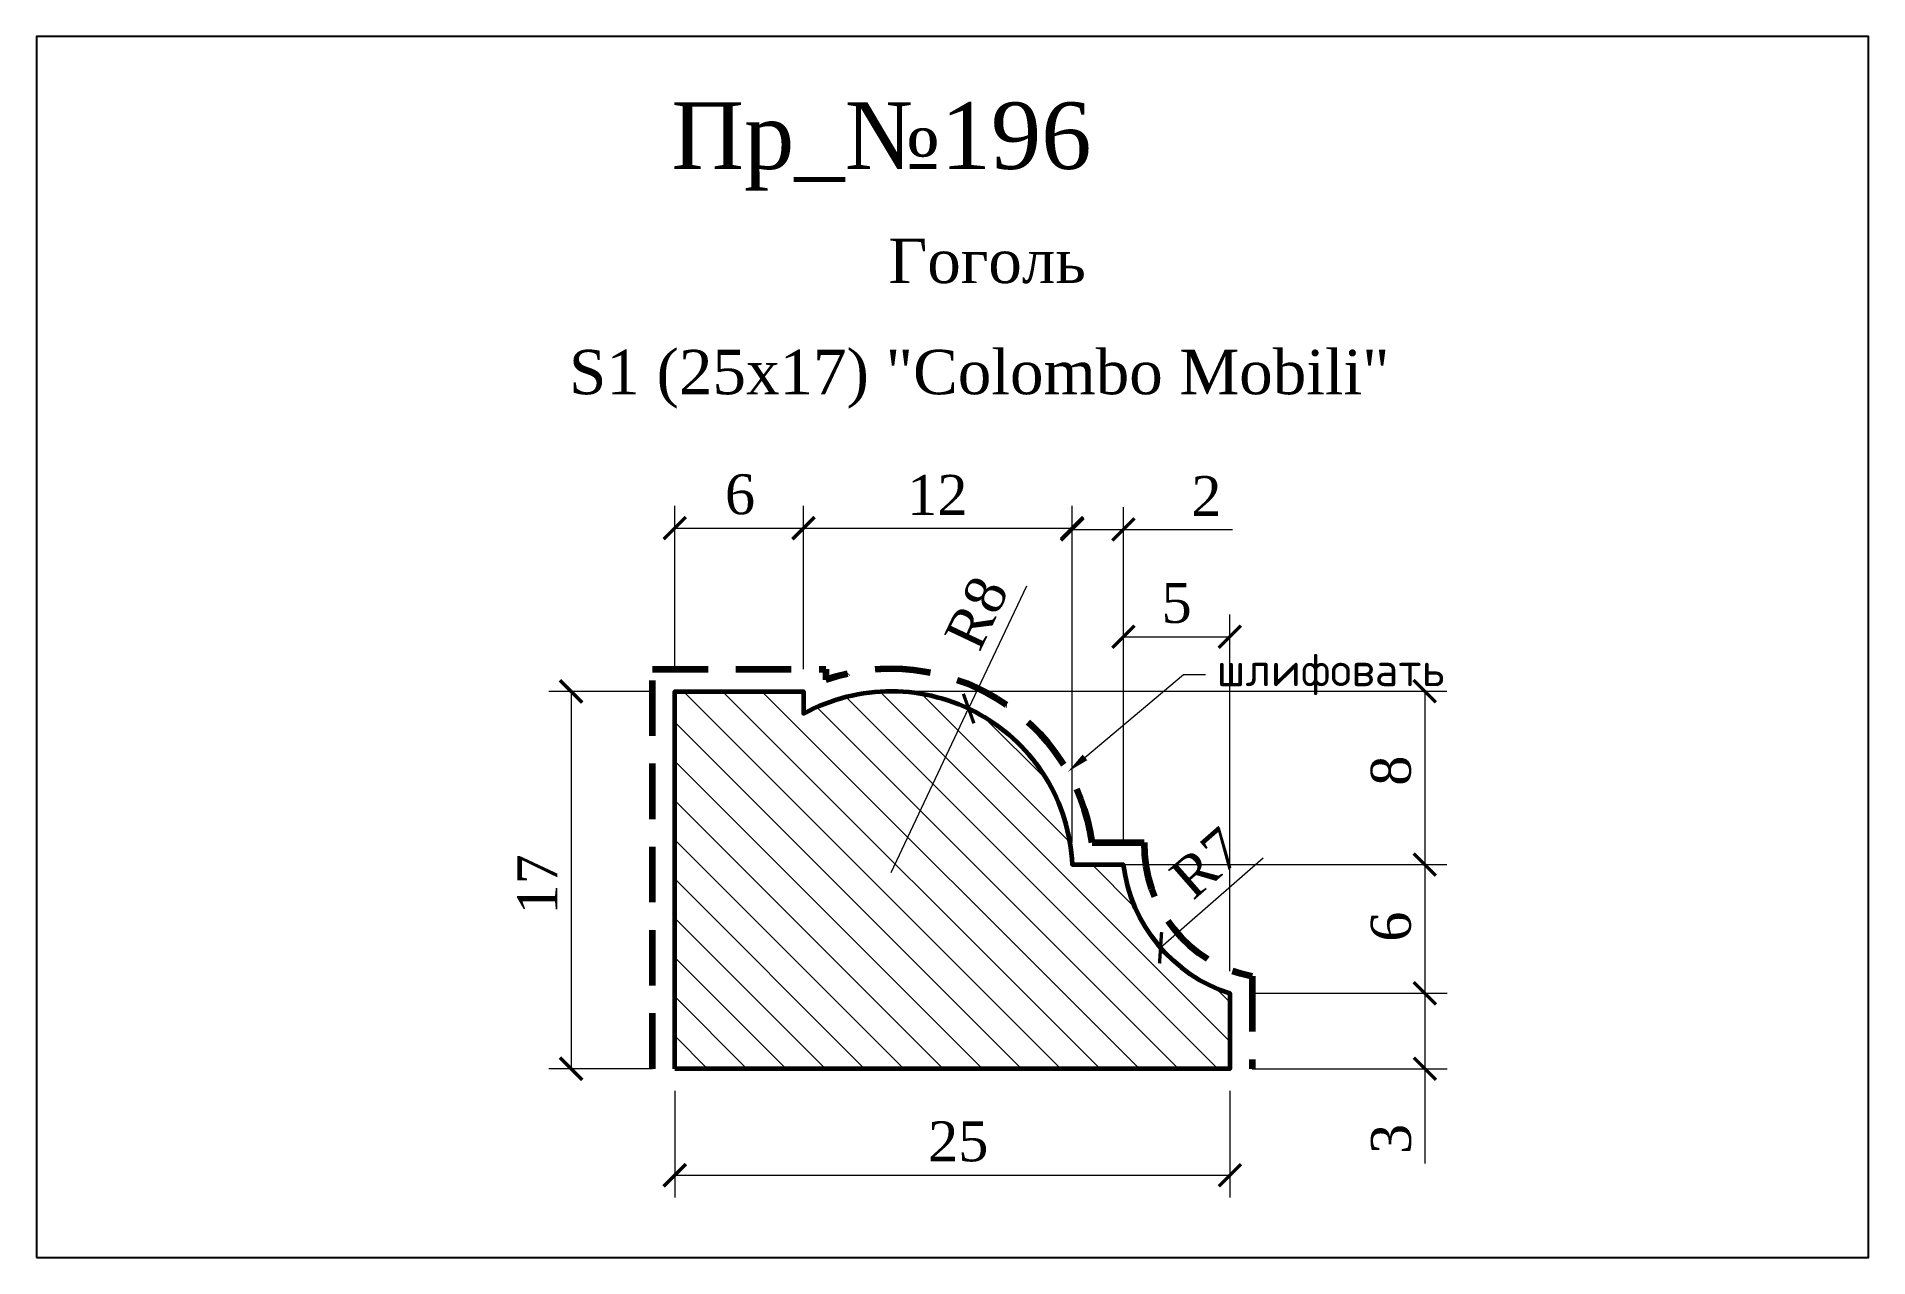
# Model space of a CAD drawing. Header units: millimetres. Extents: x 305368.5 to 305451, y -92224.6 to -92169.6.
import ezdxf
from ezdxf import colors
from ezdxf.entities.mleader import LeaderData, LeaderLine
from ezdxf.math import Vec2, Vec3

# ---------------------------------------------------------------- set-up
doc = ezdxf.new("R2010")
doc.units = ezdxf.units.MM
doc.header["$MEASUREMENT"] = 0
doc.linetypes.add('HIDDEN', pattern=[0.375, 0.25, -0.125])
doc.layers.add('Outside panel', color=7, linetype='Continuous', lineweight=18, true_color=0x7f5e57)
doc.layers.add('линия 50', color=1, linetype='Continuous', lineweight=211)
doc.layers.add('служебный слой РАЗМЕРЫ', color=7, linetype='Continuous', lineweight=9)
doc.layers.add('размеры в модели', color=7, linetype='Continuous')
doc.layers.add('Слой1', color=7, linetype='Continuous')
doc.styles.add('ELECT', font='times.ttf')
doc.styles.get("Standard").update_dxf_attribs({"font": 'times.ttf'})
doc.styles.add('ЕСКД профили текст', font='isocpeur.ttf')
doc.dimstyles.new('M_1', dxfattribs={"dimtxt": 1.8, "dimasz": 1, "dimexe": 1, "dimexo": 1, "dimgap": 0.6, "dimtad": 1, "dimdec": 0, "dimdsep": 46, "dimtxsty": 'Standard', "dimblk": 'ARCHTICK', "dimcen": -5, "dimclrd": 7, "dimclre": 7, "dimclrt": 7, "dimadec": 0, "dimazin": 0, "dimtfac": 1, "dimtdec": 0, "dimtmove": 0, "dimatfit": 3, "dimfxl": 1, "dimtolj": 1, "dimtzin": 0, "dimlwd": 5, "dimlwe": 5, "dimarcsym": 0})

# ---------------------------------------------------------------- blocks, each defined once
blk = doc.blocks.new('_ArchTick')
at = {"color": 0, "linetype": 'ByBlock', "const_width": 0.15}
blk.add_lwpolyline([(-0.5, -0.5), (0.5, 0.5)], dxfattribs=at)
blk = doc.blocks.new('*D12')
at = {"layer": 'Defpoints', "color": 0, "ltscale": 1000, "transparency": 16777216}
for p in [(305397.254, -92216.145), (305422.254, -92216.145), (305422.254, -92220.943)]:
    blk.add_point(p, dxfattribs=at)
at = {"layer": 'размеры в модели', "color": 7, "lineweight": 5, "ltscale": 1000, "transparency": 16777216}
for p, q in [((305397.254, -92217.145), (305397.254, -92221.943)), ((305422.254, -92217.145), (305422.254, -92221.943)), ((305397.254, -92220.943), (305422.254, -92220.943))]:
    blk.add_line(p, q, dxfattribs=at)
at = {"layer": 'размеры в модели', "color": 7, "lineweight": 5, "ltscale": 1000, "transparency": 16777216, "rotation": 180}
blk.add_blockref('_ArchTick', (305397.254, -92220.943), dxfattribs=at)
at = {"layer": 'размеры в модели', "color": 7, "lineweight": 5, "ltscale": 1000, "transparency": 16777216}
blk.add_blockref('_ArchTick', (305422.254, -92220.943), dxfattribs=at)
at = {"layer": 'размеры в модели', "color": 7, "ltscale": 1000, "transparency": 16777216, "insert": (305410.022, -92219.427), "char_height": 1.8, "attachment_point": 5}
blk.add_mtext('\\A1;25', dxfattribs=at)
blk = doc.blocks.new('*D11')
at = {"layer": 'Defpoints', "color": 0, "ltscale": 1000, "transparency": 16777216}
for p in [(305406.995, -92199.131), (305415.154, -92206.945), (305431.033, -92206.945)]:
    blk.add_point(p, dxfattribs=at)
at = {"layer": 'размеры в модели', "color": 7, "lineweight": 5, "ltscale": 1000, "transparency": 16777216}
for p, q in [((305407.995, -92199.131), (305432.033, -92199.131)), ((305431.033, -92199.131), (305431.033, -92206.945)), ((305416.154, -92206.945), (305432.033, -92206.945))]:
    blk.add_line(p, q, dxfattribs=at)
for p, rotation in [((305431.033, -92199.131), 90), ((305431.033, -92206.945), 270)]:
    blk.add_blockref('_ArchTick', p, dxfattribs=dict(at, rotation=rotation))
at = {"layer": 'размеры в модели', "color": 7, "ltscale": 1000, "transparency": 16777216, "insert": (305429.517, -92202.716), "char_height": 1.8, "attachment_point": 5, "rotation": 90}
blk.add_mtext('\\A1;8', dxfattribs=at)
blk = doc.blocks.new('*D10')
at = {"layer": 'Defpoints', "color": 0, "ltscale": 1000, "transparency": 16777216}
for p in [(305417.464, -92206.945), (305422.254, -92212.745), (305431.033, -92212.745)]:
    blk.add_point(p, dxfattribs=at)
at = {"layer": 'размеры в модели', "color": 7, "lineweight": 5, "ltscale": 1000, "transparency": 16777216}
for p, q in [((305418.464, -92206.945), (305432.033, -92206.945)), ((305431.033, -92206.945), (305431.033, -92212.745)), ((305423.254, -92212.745), (305432.033, -92212.745))]:
    blk.add_line(p, q, dxfattribs=at)
for p, rotation in [((305431.033, -92206.945), 90), ((305431.033, -92212.745), 270)]:
    blk.add_blockref('_ArchTick', p, dxfattribs=dict(at, rotation=rotation))
at = {"layer": 'размеры в модели', "color": 7, "ltscale": 1000, "transparency": 16777216, "insert": (305429.517, -92209.743), "char_height": 1.8, "attachment_point": 5, "rotation": 90}
blk.add_mtext('\\A1;6', dxfattribs=at)
blk = doc.blocks.new('*D9')
at = {"layer": 'Defpoints', "color": 0, "ltscale": 1000, "transparency": 16777216}
for p in [(305422.254, -92212.745), (305422.254, -92216.145), (305431.039, -92216.145)]:
    blk.add_point(p, dxfattribs=at)
at = {"layer": 'размеры в модели', "color": 7, "lineweight": 5, "ltscale": 1000, "transparency": 16777216}
for p, q in [((305423.254, -92212.745), (305432.039, -92212.745)), ((305431.039, -92212.745), (305431.039, -92216.145)), ((305423.254, -92216.145), (305432.039, -92216.145)), ((305431.039, -92216.145), (305431.039, -92220.407))]:
    blk.add_line(p, q, dxfattribs=at)
for p, rotation in [((305431.039, -92212.745), 90), ((305431.039, -92216.145), 270)]:
    blk.add_blockref('_ArchTick', p, dxfattribs=dict(at, rotation=rotation))
at = {"layer": 'размеры в модели', "color": 7, "ltscale": 1000, "transparency": 16777216, "insert": (305429.524, -92219.307), "char_height": 1.8, "attachment_point": 5, "rotation": 90}
blk.add_mtext('\\A1;3', dxfattribs=at)
blk = doc.blocks.new('*D8')
at = {"layer": 'Defpoints', "color": 0, "ltscale": 1000, "transparency": 16777216}
for p in [(305422.254, -92196.684), (305417.464, -92206.945), (305422.254, -92212.745)]:
    blk.add_point(p, dxfattribs=at)
at = {"layer": 'размеры в модели', "color": 7, "lineweight": 5, "ltscale": 1000, "transparency": 16777216}
for p, q in [((305417.464, -92205.945), (305417.464, -92195.684)), ((305422.254, -92211.745), (305422.254, -92195.684)), ((305417.464, -92196.684), (305422.254, -92196.684))]:
    blk.add_line(p, q, dxfattribs=at)
at = {"layer": 'размеры в модели', "color": 7, "lineweight": 5, "ltscale": 1000, "transparency": 16777216, "rotation": 180}
blk.add_blockref('_ArchTick', (305417.464, -92196.684), dxfattribs=at)
at = {"layer": 'размеры в модели', "color": 7, "lineweight": 5, "ltscale": 1000, "transparency": 16777216}
blk.add_blockref('_ArchTick', (305422.254, -92196.684), dxfattribs=at)
at = {"layer": 'размеры в модели', "color": 7, "ltscale": 1000, "transparency": 16777216, "insert": (305419.859, -92195.169), "char_height": 1.8, "attachment_point": 5}
blk.add_mtext('\\A1;5', dxfattribs=at)
blk = doc.blocks.new('*D7')
at = {"layer": 'Defpoints', "color": 0, "ltscale": 1000, "transparency": 16777216}
for p in [(305417.464, -92191.842), (305415.154, -92206.945), (305417.464, -92206.945)]:
    blk.add_point(p, dxfattribs=at)
at = {"layer": 'размеры в модели', "color": 7, "lineweight": 5, "ltscale": 1000, "transparency": 16777216}
for p, q in [((305415.154, -92205.945), (305415.154, -92190.842)), ((305417.464, -92205.945), (305417.464, -92190.842)), ((305415.154, -92191.842), (305417.464, -92191.842)), ((305417.464, -92191.842), (305422.38, -92191.842))]:
    blk.add_line(p, q, dxfattribs=at)
at = {"layer": 'размеры в модели', "color": 7, "lineweight": 5, "ltscale": 1000, "transparency": 16777216, "rotation": 180}
blk.add_blockref('_ArchTick', (305415.154, -92191.842), dxfattribs=at)
at = {"layer": 'размеры в модели', "color": 7, "lineweight": 5, "ltscale": 1000, "transparency": 16777216}
blk.add_blockref('_ArchTick', (305417.464, -92191.842), dxfattribs=at)
at = {"layer": 'размеры в модели', "color": 7, "ltscale": 1000, "transparency": 16777216, "insert": (305421.199, -92190.342), "char_height": 1.8, "attachment_point": 5}
blk.add_mtext('\\A1;2', dxfattribs=at)
blk = doc.blocks.new('*D6')
at = {"layer": 'Defpoints', "color": 0, "ltscale": 1000, "transparency": 16777216}
for p in [(305415.154, -92191.789), (305403.054, -92199.145), (305415.154, -92206.945)]:
    blk.add_point(p, dxfattribs=at)
at = {"layer": 'размеры в модели', "color": 7, "lineweight": 5, "ltscale": 1000, "transparency": 16777216}
for p, q in [((305403.054, -92198.145), (305403.054, -92190.789)), ((305415.154, -92205.945), (305415.154, -92190.789)), ((305403.054, -92191.789), (305415.154, -92191.789))]:
    blk.add_line(p, q, dxfattribs=at)
at = {"layer": 'размеры в модели', "color": 7, "lineweight": 5, "ltscale": 1000, "transparency": 16777216, "rotation": 180}
blk.add_blockref('_ArchTick', (305403.054, -92191.789), dxfattribs=at)
at = {"layer": 'размеры в модели', "color": 7, "lineweight": 5, "ltscale": 1000, "transparency": 16777216}
blk.add_blockref('_ArchTick', (305415.154, -92191.789), dxfattribs=at)
at = {"layer": 'размеры в модели', "color": 7, "ltscale": 1000, "transparency": 16777216, "insert": (305409.081, -92190.289), "char_height": 1.8, "attachment_point": 5}
blk.add_mtext('\\A1;12', dxfattribs=at)
blk = doc.blocks.new('*D5')
at = {"layer": 'Defpoints', "color": 0, "ltscale": 1000, "transparency": 16777216}
for p in [(305403.054, -92191.789), (305397.254, -92199.145), (305403.054, -92199.145)]:
    blk.add_point(p, dxfattribs=at)
at = {"layer": 'размеры в модели', "color": 7, "lineweight": 5, "ltscale": 1000, "transparency": 16777216}
for p, q in [((305397.254, -92198.145), (305397.254, -92190.789)), ((305403.054, -92198.145), (305403.054, -92190.789)), ((305397.254, -92191.789), (305403.054, -92191.789))]:
    blk.add_line(p, q, dxfattribs=at)
at = {"layer": 'размеры в модели', "color": 7, "lineweight": 5, "ltscale": 1000, "transparency": 16777216, "rotation": 180}
blk.add_blockref('_ArchTick', (305397.254, -92191.789), dxfattribs=at)
at = {"layer": 'размеры в модели', "color": 7, "lineweight": 5, "ltscale": 1000, "transparency": 16777216}
blk.add_blockref('_ArchTick', (305403.054, -92191.789), dxfattribs=at)
at = {"layer": 'размеры в модели', "color": 7, "ltscale": 1000, "transparency": 16777216, "insert": (305400.195, -92190.274), "char_height": 1.8, "attachment_point": 5}
blk.add_mtext('\\A1;6', dxfattribs=at)
blk = doc.blocks.new('*D4')
at = {"layer": 'Defpoints', "color": 0, "ltscale": 1000, "transparency": 16777216}
for p in [(305397.254, -92199.145), (305392.586, -92216.145), (305397.254, -92216.145)]:
    blk.add_point(p, dxfattribs=at)
at = {"layer": 'размеры в модели', "color": 7, "lineweight": 5, "ltscale": 1000, "transparency": 16777216}
for p, q in [((305396.254, -92199.145), (305391.586, -92199.145)), ((305392.586, -92199.145), (305392.586, -92216.145)), ((305396.254, -92216.145), (305391.586, -92216.145))]:
    blk.add_line(p, q, dxfattribs=at)
for p, rotation in [((305392.586, -92199.145), 90), ((305392.586, -92216.145), 270)]:
    blk.add_blockref('_ArchTick', p, dxfattribs=dict(at, rotation=rotation))
at = {"layer": 'размеры в модели', "color": 7, "ltscale": 1000, "transparency": 16777216, "insert": (305391.068, -92207.839), "char_height": 1.8, "attachment_point": 5, "rotation": 90}
blk.add_mtext('\\A1;17', dxfattribs=at)
blk = doc.blocks.new('*D3')
at = {"layer": 'Defpoints', "color": 0, "ltscale": 1000, "transparency": 16777216}
for p in [(305424.4, -92206.083), (305419.135, -92210.695)]:
    blk.add_point(p, dxfattribs=at)
at = {"layer": 'размеры в модели', "color": 7, "lineweight": 5, "ltscale": 1000, "transparency": 16777216}
blk.add_line((305423.752, -92206.651), (305419.135, -92210.695), dxfattribs=at)
at = {"layer": 'размеры в модели', "color": 7, "lineweight": 5, "ltscale": 1000, "transparency": 16777216, "rotation": 221.2214646189754}
blk.add_blockref('_ArchTick', (305419.135, -92210.695), dxfattribs=at)
at = {"layer": 'размеры в модели', "color": 7, "ltscale": 1000, "transparency": 16777216, "insert": (305421.195, -92206.872), "char_height": 1.8, "attachment_point": 5, "rotation": 41.22146}
blk.add_mtext('\\A1;R7', dxfattribs=at)
blk = doc.blocks.new('*D2')
at = {"layer": 'Defpoints', "color": 0, "ltscale": 1000, "transparency": 16777216}
for p in [(305410.491, -92199.917), (305406.995, -92207.297)]:
    blk.add_point(p, dxfattribs=at)
at = {"layer": 'размеры в модели', "color": 7, "lineweight": 5, "ltscale": 1000, "transparency": 16777216}
for p in [(305413.104, -92194.402), (305406.995, -92207.297)]:
    blk.add_line(p, (305410.491, -92199.917), dxfattribs=at)
at = {"layer": 'размеры в модели', "color": 7, "lineweight": 5, "ltscale": 1000, "transparency": 16777216, "rotation": 244.6517959731892}
blk.add_blockref('_ArchTick', (305410.491, -92199.917), dxfattribs=at)
at = {"layer": 'размеры в модели', "color": 7, "ltscale": 1000, "transparency": 16777216, "insert": (305410.856, -92195.607), "char_height": 1.8, "attachment_point": 5, "rotation": 64.6518}
blk.add_mtext('\\A1;R8', dxfattribs=at)

msp = doc.modelspace()

# ---------------------------------------------------------------- hatches: boundary and pattern name
at = {"layer": 'Outside panel', "ltscale": 1000}
h = msp.add_hatch(dxfattribs=at)
h.set_pattern_fill('ANSI31', color=256, scale=10, angle=90)
h.set_pattern_definition([(135, (-5411.3675, 4915.1248), (-0.8838834765, -0.8838834765), [])])
edge = h.paths.add_edge_path()
edge.add_line((305397.254, -92216.145), (305397.254, -92199.145))
edge.add_line((305397.254, -92199.145), (305403.054, -92199.145))
edge.add_line((305403.054, -92199.145), (305403.054, -92200.145))
edge.add_arc((305406.995, -92207.297), 8.166, 2.46745, 118.86202, ccw=False)
edge.add_line((305415.154, -92206.945), (305417.454, -92206.945))
edge.add_arc((305424.4, -92206.083), 7, 187.07963, 252.14175)
edge.add_line((305422.254, -92212.745), (305422.254, -92216.145))
edge.add_line((305422.254, -92216.145), (305397.254, -92216.145))

# ---------------------------------------------------------------- linework, layer by layer
at = {"color": 6, "ltscale": 1000}
msp.add_lwpolyline([(305368.514, -92224.643), (305451.014, -92224.643), (305451.014, -92169.643), (305368.514, -92169.643)], close=True, dxfattribs=at)
at = {"layer": 'линия 50', "color": 1, "linetype": 'HIDDEN', "ltscale": 10, "true_color": 0xff0909}
msp.add_lwpolyline([(305396.254, -92216.145), (305396.254, -92198.145), (305404.054, -92198.145), (305404.054, -92198.616, -0.467584), (305416.061, -92205.945), (305418.402, -92205.945, 0.365421), (305423.254, -92211.972), (305423.254, -92216.145)], format="xyb", dxfattribs=at)
at = {"layer": 'Слой1', "linetype": 'Continuous', "lineweight": 60}
msp.add_lwpolyline([(305397.254, -92216.145), (305397.254, -92199.145), (305403.054, -92199.145), (305403.054, -92200.145, -0.556562), (305415.154, -92206.945), (305417.454, -92206.945, 0.291768), (305422.254, -92212.745), (305422.254, -92216.145)], format="xyb", close=True, dxfattribs=at)

# ---------------------------------------------------------------- texts
at = {"color": 5, "ltscale": 1000, "style": 'ELECT'}
msp.add_text('Пр_№196', height=3, dxfattribs=at).set_placement((305397.102, -92175.604))
at = {"color": 7, "ltscale": 1000, "style": 'ELECT'}
msp.add_text('Гоголь', height=2, dxfattribs=at).set_placement((305406.882, -92180.747))
at = {"color": 7, "ltscale": 1000, "insert": (305392.491, -92183.754), "char_height": 2, "width": 129.67333, "attachment_point": 1, "line_spacing_factor": 1.5, "style": 'ELECT'}
msp.add_mtext('S1 (25x17) "Colombo Mobili"', dxfattribs=at)

# ---------------------------------------------------------------- dimensions: what is measured, and where the dimension line sits
at = {"layer": 'размеры в модели', "color": 5, "ltscale": 1000}
for base, p1, p2, picture, middle in [((305403.054, -92191.789), (305397.254, -92199.145), (305403.054, -92199.145), '*D5', (305400.195, -92191.789)), ((305415.154, -92191.789), (305403.054, -92199.145), (305415.154, -92206.945), '*D6', (305409.081, -92191.789)), ((305417.464, -92191.842), (305415.154, -92206.945), (305417.464, -92206.945), '*D7', (305421.199, -92191.842)), ((305422.254, -92196.684), (305417.464, -92206.945), (305422.254, -92212.745), '*D8', (305419.859, -92196.684)), ((305422.254, -92220.943), (305397.254, -92216.145), (305422.254, -92216.145), '*D12', (305410.022, -92220.943))]:
    dim = msp.add_linear_dim(base=base, p1=p1, p2=p2, dimstyle='M_1', dxfattribs=at)
    dim.commit()
    dim.dimension.update_dxf_attribs({"geometry": picture, "text_midpoint": middle, "dimtype": 128})
dim = msp.add_radius_dim(center=(305406.995, -92207.297), mpoint=(305410.491, -92199.917), dimstyle='M_1', dxfattribs=at)
dim.commit()
dim.dimension.update_dxf_attribs({"geometry": '*D2', "text_midpoint": (305410.856, -92195.607)})
for base, p1, p2, picture, middle in [((305392.586, -92216.145), (305397.254, -92199.145), (305397.254, -92216.145), '*D4', (305392.586, -92207.839)), ((305431.033, -92206.945), (305406.995, -92199.131), (305415.154, -92206.945), '*D11', (305431.033, -92202.716)), ((305431.033, -92212.745), (305417.464, -92206.945), (305422.254, -92212.745), '*D10', (305431.033, -92209.743)), ((305431.039, -92216.145), (305422.254, -92212.745), (305422.254, -92216.145), '*D9', (305431.039, -92219.307))]:
    dim = msp.add_linear_dim(base=base, p1=p1, p2=p2, angle=90, dimstyle='M_1', dxfattribs=at)
    dim.commit()
    dim.dimension.update_dxf_attribs({"geometry": picture, "text_midpoint": middle, "dimtype": 128})
dim = msp.add_radius_dim(center=(305424.4, -92206.083), mpoint=(305419.135, -92210.695), dimstyle='M_1', dxfattribs=at)
dim.commit()
dim.dimension.update_dxf_attribs({"geometry": '*D3', "text_midpoint": (305422.196, -92208.014), "dimtype": 132})

# ---------------------------------------------------------------- leaders
at = {"layer": 'служебный слой РАЗМЕРЫ'}
ml = msp.add_multileader_mtext('Standard', dxfattribs=at)
ml.set_content('\\A1;шлифовать', color=256, style='ЕСКД профили текст')
ml.set_leader_properties(color=256, linetype='ByLayer', lineweight=-1)
ml.build(insert=Vec2(0, 0))
ml.multileader.update_dxf_attribs({"dogleg_length": 1, "arrow_head_size": 1})
ctx = ml.context
ctx.base_point, ctx.char_height, ctx.arrow_head_size, ctx.landing_gap_size, ctx.plane_origin = Vec3(305421.164, -92198.383), 1.5, 1, 0.5, Vec3(305440.199, -92167.527)
notes = []
notes.append((ctx, [(1, (1, 1, 0), (305420.164, -92198.383), (1, 0), 1, [(0, [(305414.966, -92202.76)], 0, [])])]))
ctx.mtext.insert, ctx.mtext.flow_direction = Vec3(305421.664, -92197.408), 5
for ctx, leaders in notes:
    for number, flags, end, landing, length, lines in leaders:
        leader = LeaderData()
        leader.index, (leader.has_last_leader_line, leader.has_dogleg_vector, leader.attachment_direction) = number, flags
        leader.last_leader_point, leader.dogleg_vector, leader.dogleg_length = Vec3(end), Vec3(landing), length
        for number, points, colour, breaks in lines:
            line = LeaderLine()
            line.index, line.vertices, line.color, line.breaks = number, Vec3.list(points), colors.encode_raw_color(colour), breaks
            leader.lines.append(line)
        ctx.leaders.append(leader)

doc.saveas('drawing.dxf')
